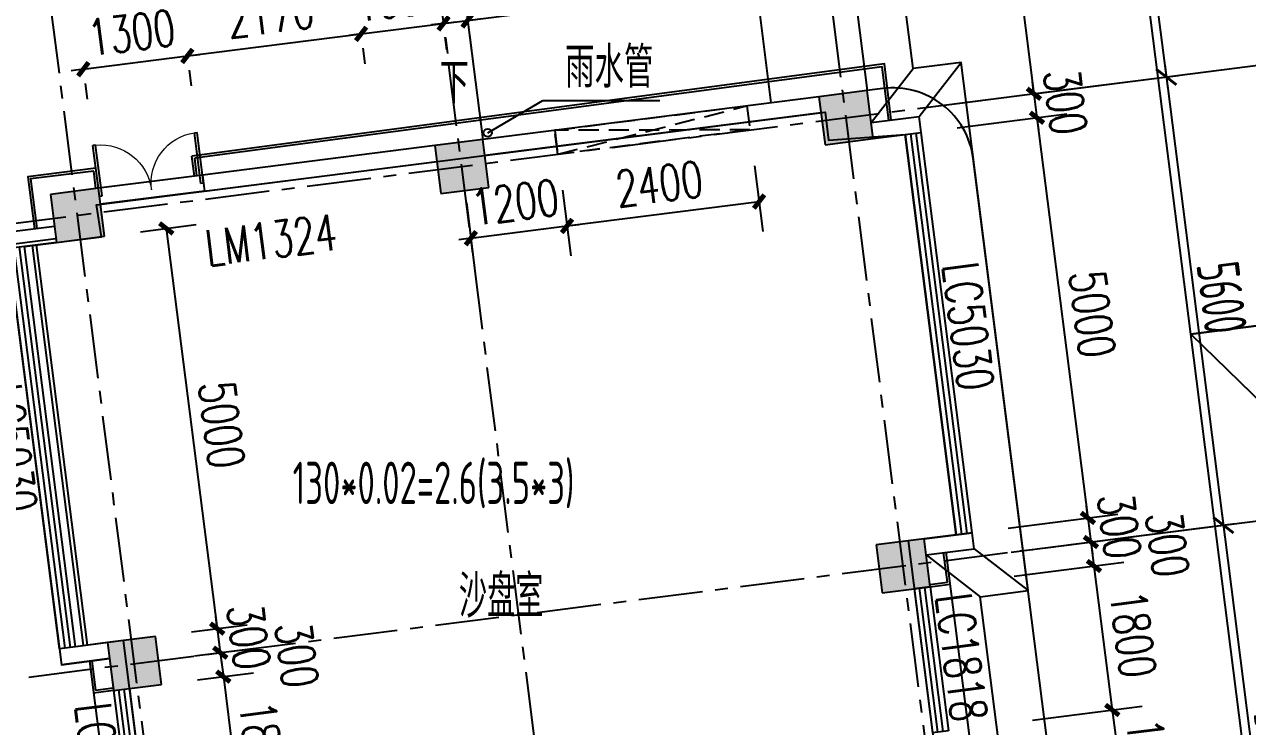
# Model space of a CAD drawing. Header units: millimetres. Extents: x -1048436 to -185795, y -983427 to 400387.
# Drawn here: x -692365 to -677211, y -466100 to -457398 of the extents above; entities that cross this region are included whole.
import ezdxf

# ---------------------------------------------------------------- set-up
doc = ezdxf.new("R2010")
doc.units = ezdxf.units.MM
doc.header["$LTSCALE"] = 500
for name, pattern in [('( Dashed )', [0.75, 0.5, -0.25]), ('DASH', [0.35, 0.25, -0.1]), ('一层轴网$0$CENTER', [50.8, 31.75, -6.35, 6.35, -6.35])]:
    doc.linetypes.add(name, pattern=pattern)
for name, color, linetype in [('COLUMN', 254, 'Continuous'), ('DIM_LEAD', 3, 'Continuous'), ('DIM_SYMB', 3, 'Continuous'), ('PUB_DIM', 3, 'Continuous'), ('PUB_HATCH', 8, 'Continuous'), ('PUB_TEXT', 7, 'Continuous'), ('WINDOW', 4, 'Continuous'), ('WINDOW_TEXT', 7, 'Continuous'), ('一层轴网$0$建-符号', 150, 'Continuous'), ('一层轴网$0$建-轴线', 1, '一层轴网$0$CENTER'), ('室外道路', 44, 'Continuous'), ('建-墙', 254, 'Continuous'), ('建-屋面-排水沟落水口', 175, 'Continuous'), ('建-幕墙', 140, 'Continuous'), ('建-平面-家具', 251, 'Continuous'), ('建-文字', 4, 'Continuous'), ('建-楼梯-扶手栏杆', 3, 'Continuous'), ('建-符号-门编号', 13, 'Continuous'), ('建-门扇', 32, 'Continuous'), ('景-平面-绿化填充', 56, 'Continuous'), ('连廊柱子', 255, 'Continuous')]:
    doc.layers.add(name, color=color, linetype=linetype)
doc.layers.add('建-非打-01', color=6, linetype='Continuous', plot=False)
doc.styles.add('_TCH_DIM', font='SIMPLEX', dxfattribs={"bigfont": 'GBCBIG'})
doc.styles.add('_TCH_DIM_T3', font='SIMPLEX', dxfattribs={"width": 0.705882, "bigfont": 'GBCBIG'})
doc.styles.add('_TCH_WINDOW', font='SIMPLEX', dxfattribs={"height": 3.5, "bigfont": 'GBCBIG'})
doc.styles.add('XD2008', font='xd-hzs.shx', dxfattribs={"width": 0.7, "bigfont": 'xd-hztxt.shx'})
doc.styles.add('一层轴网$0$XD2008_T3', font='xd-hzs.shx', dxfattribs={"width": 0.7, "bigfont": 'xd-hztxt.shx'})
doc.dimstyles.new('_TCH_ARCH&&150', dxfattribs={"dimtxt": 446.25, "dimasz": 150, "dimexe": 375, "dimexo": 450, "dimgap": 150, "dimtad": 1, "dimdec": 0, "dimzin": 0, "dimdsep": 46, "dimtxsty": '_TCH_DIM_T3', "dimblk": 'ARCHTICK', "dimcen": 0.09, "dimclrt": 7, "dimazin": 2, "dimtfac": 1, "dimtdec": 0, "dimtix": 1, "dimtmove": 2, "dimatfit": 3, "dimldrblk": 'ARCHTICK', "dimfxl": 1, "dimtolj": 1, "dimtzin": 0, "dimarcsym": 0})
doc.dimstyles.new('一层轴网$0$XD100&&150', dxfattribs={"dimtxt": 525, "dimasz": 225, "dimexe": 150, "dimexo": 150, "dimgap": 75, "dimtad": 1, "dimdec": 0, "dimdsep": 46, "dimtxsty": '一层轴网$0$XD2008_T3', "dimblk": '一层轴网$0$_ARCHTICK', "dimcen": 2.5, "dimdle": 150, "dimclrt": 7, "dimaunit": 1, "dimadec": 0, "dimazin": 0, "dimtfac": 1, "dimtdec": 0, "dimtix": 1, "dimtmove": 0, "dimatfit": 3, "dimfxl": 1, "dimtolj": 1, "dimtzin": 0, "dimarcsym": 0})

# ---------------------------------------------------------------- blocks, each defined once
blk = doc.blocks.new('小班活动场地')
at = {"layer": '建-平面-家具', "linetype": 'Continuous'}
blk.add_line((1717412, 788374), (1726112, 795274), dxfattribs=at)
blk.add_lwpolyline([(1717412, 795274), (1726112, 795274), (1726112, 788374), (1717412, 788374), (1717412, 795274)], dxfattribs=at)
blk = doc.blocks.new('fdhgh')
at = {"layer": '景-平面-绿化填充'}
h = blk.add_hatch(dxfattribs=at)
h.set_pattern_fill('GRASS', color=256, scale=500, style=0)
h.set_pattern_definition([(90, (-26937.1, -803185.1), (-997.7955, 997.7955), [264.5807, -1731.0102]), (45, (-26937.1, -803185.1), (-997.7962, 997.7962), [264.5807, -1146.5161]), (135, (-26937.1, -803185.1), (-997.7962, -997.7962), [264.5807, -1146.5161])])
edge = h.paths.add_edge_path()
edge.add_line((-1391918, -533384), (-1391918, -500074))
edge.add_line((-1391918, -500074), (-1392920, -492192))
edge.add_line((-1392920, -492192), (-1460021, -492192))
edge.add_line((-1460021, -492192), (-1460021, -494283))
edge.add_arc((-1458021, -494283), 2000, 180, 270)
edge.add_line((-1458021, -496283), (-1434821, -496283))
edge.add_line((-1434821, -496283), (-1434821, -501283))
edge.add_line((-1434821, -501283), (-1452821, -501283))
edge.add_line((-1452821, -501283), (-1452821, -499283))
edge.add_line((-1452821, -499283), (-1458021, -499283))
edge.add_arc((-1458021, -501283), 2000, 90, 180)
edge.add_line((-1460021, -501283), (-1460021, -502283))
edge.add_line((-1460021, -502283), (-1406458, -502283))
edge.add_line((-1406458, -502283), (-1405476, -509988))
edge.add_line((-1405476, -509988), (-1405271, -509962))
edge.add_arc((-1405406, -508971), 1000, 277.7235, 360)
edge.add_line((-1404406, -508971), (-1404666, -506861))
edge.add_line((-1404666, -506861), (-1395440, -505688))
edge.add_line((-1395440, -505688), (-1393762, -518881))
edge.add_line((-1393762, -518881), (-1399615, -519626))
edge.add_arc((-1399489, -520618), 1000, 97.2475, 187.2475)
edge.add_line((-1400481, -520744), (-1400418, -521240))
edge.add_line((-1400418, -521240), (-1393573, -520369))
edge.add_line((-1393573, -520369), (-1391918, -533384))
edge = h.paths.add_edge_path()
edge.add_line((-1460644, -592730), (-1436235, -592730))
edge.add_line((-1436235, -592730), (-1436235, -590271))
edge.add_line((-1436235, -590271), (-1440973, -590271))
edge.add_line((-1440973, -590271), (-1440973, -582660))
edge.add_line((-1440973, -582660), (-1449771, -582659))
edge.add_line((-1449771, -582659), (-1449771, -583259))
edge.add_line((-1449771, -583259), (-1463873, -583259))
edge.add_line((-1463873, -583259), (-1463873, -584960))
edge.add_line((-1463873, -584960), (-1474580, -584960))
edge.add_line((-1474580, -584960), (-1476321, -583426))
edge.add_line((-1476321, -583426), (-1476321, -574192))
edge.add_line((-1476321, -574192), (-1481371, -574192))
edge.add_line((-1481371, -574192), (-1481371, -577350))
edge.add_arc((-1472371, -577350), 9000, 180, 247.0886)
edge.add_line((-1475875, -585640), (-1464599, -590406))
edge.add_arc((-1467358, -599627), 9626, 45.7713, 73.3481, ccw=False)
at = {"layer": '室外道路', "ltscale": 5}
blk.add_lwpolyline([(-1400747, -547189), (-1400549, -547163, 0.414214), (-1399683, -546045), (-1400919, -536323, 0.414214), (-1402037, -535458), (-1402236, -535483)], format="xyb", dxfattribs=at)
at = {"layer": '连廊柱子', "rotation": 277.2475270414458}
for p in [(-2398058, 1074362), (-2396961, 1065732)]:
    blk.add_blockref('小班活动场地', p, dxfattribs=at)
blk = doc.blocks.new('一层轴网$0$_ARCHTICK')
at = {"color": 0, "linetype": 'ByBlock', "const_width": 0.15}
blk.add_lwpolyline([(-0.5, -0.5), (0.5, 0.5)], dxfattribs=at)
blk = doc.blocks.new('*D2944')
at = {"layer": 'Defpoints', "color": 0, "transparency": 16777216}
for p in [(73229, 50230), (75145, 47046), (73657, 46857)]:
    blk.add_point(p, dxfattribs=at)
at = {"layer": '一层轴网$0$建-符号', "color": 0, "lineweight": -2, "transparency": 16777216}
for p, q in [((74697, 50568), (75164, 46897)), ((73377, 50248), (74865, 50438)), ((73806, 46876), (75294, 47065))]:
    blk.add_line(p, q, dxfattribs=at)
at = {"layer": '一层轴网$0$建-符号', "color": 0, "lineweight": -2, "transparency": 16777216, "xscale": 225, "yscale": 225, "zscale": 225}
for p, rotation in [((74716, 50419), 97.24752617045682), ((75145, 47046), 277.2475261704568)]:
    blk.add_blockref('一层轴网$0$_ARCHTICK', p, dxfattribs=dict(at, rotation=rotation))
at = {"layer": '一层轴网$0$建-符号', "color": 7, "transparency": 16777216, "insert": (75266, 48775), "char_height": 525, "attachment_point": 5, "rotation": 277.2475, "style": '一层轴网$0$XD2008_T3'}
blk.add_mtext('\\A1;3400', dxfattribs=at)
blk = doc.blocks.new('*D2945')
at = {"layer": 'Defpoints', "color": 0, "transparency": 16777216}
for p in [(73657, 46857), (75852, 41491), (74364, 41301)]:
    blk.add_point(p, dxfattribs=at)
at = {"layer": '一层轴网$0$建-符号', "color": 0, "lineweight": -2, "transparency": 16777216}
for p, q in [((75126, 47195), (75871, 41342)), ((73806, 46876), (75294, 47065)), ((74513, 41320), (76001, 41510))]:
    blk.add_line(p, q, dxfattribs=at)
at = {"layer": '一层轴网$0$建-符号', "color": 0, "lineweight": -2, "transparency": 16777216, "xscale": 225, "yscale": 225, "zscale": 225}
for p, rotation in [((75145, 47046), 97.24752617045677), ((75852, 41491), 277.2475261704568)]:
    blk.add_blockref('一层轴网$0$_ARCHTICK', p, dxfattribs=dict(at, rotation=rotation))
at = {"layer": '一层轴网$0$建-符号', "color": 7, "transparency": 16777216, "insert": (75833, 44311), "char_height": 525, "attachment_point": 5, "rotation": 277.2475, "style": '一层轴网$0$XD2008_T3'}
blk.add_mtext('\\A1;5600', dxfattribs=at)
blk = doc.blocks.new('*D2946')
at = {"layer": 'Defpoints', "color": 0, "transparency": 16777216}
for p in [(74364, 41301), (76558, 35935), (75070, 35746)]:
    blk.add_point(p, dxfattribs=at)
at = {"layer": '一层轴网$0$建-符号', "color": 0, "lineweight": -2, "transparency": 16777216}
for p, q in [((75833, 41639), (76577, 35787)), ((74513, 41320), (76001, 41510)), ((75219, 35765), (76707, 35954))]:
    blk.add_line(p, q, dxfattribs=at)
at = {"layer": '一层轴网$0$建-符号', "color": 0, "lineweight": -2, "transparency": 16777216, "xscale": 225, "yscale": 225, "zscale": 225}
for p, rotation in [((75852, 41491), 97.2475261704566), ((76558, 35935), 277.2475261704566)]:
    blk.add_blockref('一层轴网$0$_ARCHTICK', p, dxfattribs=dict(at, rotation=rotation))
at = {"layer": '一层轴网$0$建-符号', "color": 7, "transparency": 16777216, "insert": (76540, 38756), "char_height": 525, "attachment_point": 5, "rotation": 277.2475, "style": '一层轴网$0$XD2008_T3'}
blk.add_mtext('\\A1;5600', dxfattribs=at)
blk = doc.blocks.new('A$C06EE1D4D')
at = {"layer": 'DIM_LEAD'}
for p, q in [((135194, 81777), (135877, 82179)), ((135877, 82179), (137327, 82179))]:
    blk.add_line(p, q, dxfattribs=at)
at = {"layer": '建-屋面-排水沟落水口'}
blk.add_circle((135194, 81777), 50, dxfattribs=at)
at = {"layer": 'PUB_TEXT', "style": '_TCH_DIM'}
blk.add_text('雨水管', height=506.4, dxfattribs=at).set_placement((136153, 82337))
blk = doc.blocks.new('fgdfgd')
at = {"layer": '建-幕墙'}
for p, q in [((-480258, -459277), (-480290, -459029)), ((-480229, -459273), (-480256, -459055)), ((-481479, -459432), (-481506, -459214)), ((-481449, -459428), (-481480, -459180)), ((-471147, -464338), (-470929, -464310)), ((-471143, -464368), (-470895, -464336)), ((-481262, -465654), (-481510, -465686)), ((-481266, -465625), (-481484, -465652))]:
    blk.add_line(p, q, dxfattribs=at)
for points in [[(-471626, -458582), (-471711, -457887), (-480290, -459029)], [(-471656, -458586), (-471737, -457921), (-480256, -459055)], [(-481480, -459180), (-482324, -459286), (-482242, -459930)], [(-481506, -459214), (-482290, -459312), (-482212, -459927)], [(-478738, -471231), (-470157, -470139), (-470946, -463939)], [(-470929, -464310), (-470976, -463943)], [(-481560, -465289), (-480765, -471489), (-479929, -471382)], [(-481531, -465285), (-481484, -465652)]]:
    blk.add_lwpolyline(points, dxfattribs=at)
blk = doc.blocks.new('_ArchTick')
at = {"color": 0, "linetype": 'ByBlock', "const_width": 0.4}
blk.add_lwpolyline([(-0.5, -0.5), (0.5, 0.5)], dxfattribs=at)
blk = doc.blocks.new('*D2959')
at = {"layer": 'Defpoints', "color": 0, "transparency": 16777216}
for p in [(-683376, -458704), (-685756, -459007), (-683263, -459593)]:
    blk.add_point(p, dxfattribs=at)
at = {"layer": 'PUB_DIM', "color": 0, "lineweight": -2, "transparency": 16777216}
for p, q in [((-683319, -459150), (-683215, -459965)), ((-685700, -459453), (-685596, -460267)), ((-685643, -459895), (-683263, -459593))]:
    blk.add_line(p, q, dxfattribs=at)
at = {"layer": 'PUB_DIM', "color": 0, "lineweight": -2, "transparency": 16777216, "xscale": 150, "yscale": 150, "zscale": 150}
for p, rotation in [((-683263, -459593), 7.247526170407054), ((-685643, -459895), 187.247526170407)]:
    blk.add_blockref('_ArchTick', p, dxfattribs=dict(at, rotation=rotation))
at = {"layer": 'PUB_DIM', "color": 7, "transparency": 16777216, "insert": (-684500, -459374), "char_height": 446.2, "attachment_point": 5, "rotation": 7.2475, "style": '_TCH_DIM_T3'}
blk.add_mtext('\\A1;2400', dxfattribs=at)
blk = doc.blocks.new('*D2960')
at = {"layer": 'Defpoints', "color": 0, "transparency": 16777216}
for p in [(-685756, -459007), (-686947, -459158), (-685643, -459895)]:
    blk.add_point(p, dxfattribs=at)
at = {"layer": 'PUB_DIM', "color": 0, "lineweight": -2, "transparency": 16777216}
for p, q in [((-685700, -459453), (-685596, -460267)), ((-686890, -459605), (-686787, -460419)), ((-686834, -460047), (-685643, -459895)), ((-685643, -459895), (-685495, -459877)), ((-686834, -460047), (-686983, -460066))]:
    blk.add_line(p, q, dxfattribs=at)
at = {"layer": 'PUB_DIM', "color": 0, "lineweight": -2, "transparency": 16777216, "xscale": 150, "yscale": 150, "zscale": 150}
for p, rotation in [((-685643, -459895), 187.2475261704065), ((-686834, -460047), 7.247526170406521)]:
    blk.add_blockref('_ArchTick', p, dxfattribs=dict(at, rotation=rotation))
at = {"layer": 'PUB_DIM', "color": 7, "transparency": 16777216, "insert": (-686286, -459601), "char_height": 446.2, "attachment_point": 5, "rotation": 7.2475, "style": '_TCH_DIM_T3'}
blk.add_mtext('\\A1;1200', dxfattribs=at)
blk = doc.blocks.new('*D1716')
at = {"layer": 'Defpoints', "color": 0, "transparency": 16777216}
for p in [(-683338, -456622), (-683304, -456892), (-686909, -457076)]:
    blk.add_point(p, dxfattribs=at)
at = {"layer": 'PUB_DIM', "color": 0, "lineweight": -2, "transparency": 16777216}
for p, q in [((-686875, -457347), (-683304, -456892)), ((-683281, -457068), (-683256, -457264)), ((-686853, -457522), (-686828, -457719))]:
    blk.add_line(p, q, dxfattribs=at)
at = {"layer": 'PUB_DIM', "color": 0, "lineweight": -2, "transparency": 16777216, "xscale": 150, "yscale": 150, "zscale": 150}
for p, rotation in [((-683304, -456892), 7.247525010261403), ((-686875, -457347), 187.2475250102614)]:
    blk.add_blockref('_ArchTick', p, dxfattribs=dict(at, rotation=rotation))
at = {"layer": 'PUB_DIM', "color": 7, "transparency": 16777216, "insert": (-685136, -456749), "char_height": 446.2, "attachment_point": 5, "rotation": 7.2475, "style": '_TCH_DIM_T3'}
blk.add_mtext('\\A1;3600', dxfattribs=at)
blk = doc.blocks.new('*D1717')
at = {"layer": 'Defpoints', "color": 0, "transparency": 16777216}
for p in [(-687207, -457114), (-686909, -457076), (-686875, -457347)]:
    blk.add_point(p, dxfattribs=at)
at = {"layer": 'PUB_DIM', "color": 0, "lineweight": -2, "transparency": 16777216}
for p, q in [((-687172, -457384), (-686875, -457347)), ((-686875, -457347), (-686726, -457328)), ((-687172, -457384), (-687321, -457403)), ((-687150, -457560), (-687125, -457756)), ((-686853, -457522), (-686828, -457719))]:
    blk.add_line(p, q, dxfattribs=at)
at = {"layer": 'PUB_DIM', "color": 0, "lineweight": -2, "transparency": 16777216, "xscale": 150, "yscale": 150, "zscale": 150}
for p, rotation in [((-687172, -457384), 7.247525010258303), ((-686875, -457347), 187.2475250102583)]:
    blk.add_blockref('_ArchTick', p, dxfattribs=dict(at, rotation=rotation))
at = {"layer": 'PUB_DIM', "color": 7, "transparency": 16777216, "insert": (-686512, -456740), "char_height": 446.2, "attachment_point": 5, "rotation": 7.2475, "style": '_TCH_DIM_T3'}
blk.add_mtext('\\A1;300', dxfattribs=at)
blk = doc.blocks.new('*D1718')
at = {"layer": 'Defpoints', "color": 0, "transparency": 16777216}
for p in [(-687207, -457114), (-688229, -457244), (-687172, -457384)]:
    blk.add_point(p, dxfattribs=at)
at = {"layer": 'PUB_DIM', "color": 0, "lineweight": -2, "transparency": 16777216}
for p, q in [((-688194, -457514), (-687172, -457384)), ((-687172, -457384), (-687024, -457365)), ((-688194, -457514), (-688343, -457533)), ((-687150, -457560), (-687125, -457756)), ((-688172, -457690), (-688147, -457886))]:
    blk.add_line(p, q, dxfattribs=at)
at = {"layer": 'PUB_DIM', "color": 0, "lineweight": -2, "transparency": 16777216, "xscale": 150, "yscale": 150, "zscale": 150}
for p, rotation in [((-687172, -457384), 187.2475250102626), ((-688194, -457514), 7.247525010262539)]:
    blk.add_blockref('_ArchTick', p, dxfattribs=dict(at, rotation=rotation))
at = {"layer": 'PUB_DIM', "color": 7, "transparency": 16777216, "insert": (-687730, -457079), "char_height": 446.2, "attachment_point": 5, "rotation": 7.2475, "style": '_TCH_DIM_T3'}
blk.add_mtext('\\A1;1030', dxfattribs=at)
blk = doc.blocks.new('*D1719')
at = {"layer": 'Defpoints', "color": 0, "transparency": 16777216}
for p in [(-688229, -457244), (-690381, -457517), (-688194, -457514)]:
    blk.add_point(p, dxfattribs=at)
at = {"layer": 'PUB_DIM', "color": 0, "lineweight": -2, "transparency": 16777216}
for p, q in [((-690347, -457788), (-688194, -457514)), ((-688172, -457690), (-688147, -457886)), ((-690325, -457964), (-690300, -458160))]:
    blk.add_line(p, q, dxfattribs=at)
at = {"layer": 'PUB_DIM', "color": 0, "lineweight": -2, "transparency": 16777216, "xscale": 150, "yscale": 150, "zscale": 150}
for p, rotation in [((-688194, -457514), 7.247525010260373), ((-690347, -457788), 187.2475250102604)]:
    blk.add_blockref('_ArchTick', p, dxfattribs=dict(at, rotation=rotation))
at = {"layer": 'PUB_DIM', "color": 7, "transparency": 16777216, "insert": (-689318, -457281), "char_height": 446.2, "attachment_point": 5, "rotation": 7.2475, "style": '_TCH_DIM_T3'}
blk.add_mtext('\\A1;2170', dxfattribs=at)
blk = doc.blocks.new('*D1720')
at = {"layer": 'Defpoints', "color": 0, "transparency": 16777216}
for p in [(-690381, -457517), (-691671, -457681), (-690347, -457788)]:
    blk.add_point(p, dxfattribs=at)
at = {"layer": 'PUB_DIM', "color": 0, "lineweight": -2, "transparency": 16777216}
for p, q in [((-691636, -457952), (-690347, -457788)), ((-690347, -457788), (-690198, -457769)), ((-691636, -457952), (-691785, -457971)), ((-690325, -457964), (-690300, -458160)), ((-691614, -458128), (-691589, -458324))]:
    blk.add_line(p, q, dxfattribs=at)
at = {"layer": 'PUB_DIM', "color": 0, "lineweight": -2, "transparency": 16777216, "xscale": 150, "yscale": 150, "zscale": 150}
for p, rotation in [((-690347, -457788), 187.247525010262), ((-691636, -457952), 7.247525010261979)]:
    blk.add_blockref('_ArchTick', p, dxfattribs=dict(at, rotation=rotation))
at = {"layer": 'PUB_DIM', "color": 7, "transparency": 16777216, "insert": (-691039, -457500), "char_height": 446.2, "attachment_point": 5, "rotation": 7.2475, "style": '_TCH_DIM_T3'}
blk.add_mtext('\\A1;1300', dxfattribs=at)
blk = doc.blocks.new('*D1736')
at = {"layer": 'Defpoints', "color": 0, "transparency": 16777216}
for p in [(-690668, -465579), (-689674, -467267), (-690441, -467365)]:
    blk.add_point(p, dxfattribs=at)
at = {"layer": 'PUB_DIM', "color": 0, "lineweight": -2, "transparency": 16777216}
for p, q in [((-690221, -465522), (-689529, -465434)), ((-689901, -465481), (-689674, -467267)), ((-689994, -467308), (-689302, -467220))]:
    blk.add_line(p, q, dxfattribs=at)
at = {"layer": 'PUB_DIM', "color": 0, "lineweight": -2, "transparency": 16777216, "xscale": 150, "yscale": 150, "zscale": 150}
for p, rotation in [((-689901, -465481), 97.24752621306051), ((-689674, -467267), 277.2475262130605)]:
    blk.add_blockref('_ArchTick', p, dxfattribs=dict(at, rotation=rotation))
at = {"layer": 'PUB_DIM', "color": 7, "transparency": 16777216, "insert": (-689417, -466327), "char_height": 446.2, "attachment_point": 5, "rotation": 277.2475, "style": '_TCH_DIM_T3'}
blk.add_mtext('\\A1;1800', dxfattribs=at)
blk = doc.blocks.new('*D1737')
at = {"layer": 'Defpoints', "color": 0, "transparency": 16777216}
for p in [(-690706, -465281), (-689901, -465481), (-690668, -465579)]:
    blk.add_point(p, dxfattribs=at)
at = {"layer": 'PUB_DIM', "color": 0, "lineweight": -2, "transparency": 16777216}
for p, q in [((-690259, -465225), (-689567, -465137)), ((-689939, -465184), (-689901, -465481)), ((-690221, -465522), (-689529, -465434))]:
    blk.add_line(p, q, dxfattribs=at)
at = {"layer": 'PUB_DIM', "color": 0, "lineweight": -2, "transparency": 16777216, "xscale": 150, "yscale": 150, "zscale": 150}
for p, rotation in [((-689939, -465184), 97.24752621306287), ((-689901, -465481), 277.2475262130629)]:
    blk.add_blockref('_ArchTick', p, dxfattribs=dict(at, rotation=rotation))
at = {"layer": 'PUB_DIM', "color": 7, "transparency": 16777216, "insert": (-688990, -465214), "char_height": 446.2, "attachment_point": 5, "rotation": 277.2475, "style": '_TCH_DIM_T3'}
blk.add_mtext('\\A1;300', dxfattribs=at)
blk = doc.blocks.new('*D1738')
at = {"layer": 'Defpoints', "color": 0, "transparency": 16777216}
for p in [(-690744, -464984), (-689939, -465184), (-690706, -465281)]:
    blk.add_point(p, dxfattribs=at)
at = {"layer": 'PUB_DIM', "color": 0, "lineweight": -2, "transparency": 16777216}
for p, q in [((-689977, -464886), (-689996, -464737)), ((-690297, -464927), (-689605, -464839)), ((-689977, -464886), (-689939, -465184)), ((-690259, -465225), (-689567, -465137)), ((-689939, -465184), (-689920, -465333))]:
    blk.add_line(p, q, dxfattribs=at)
at = {"layer": 'PUB_DIM', "color": 0, "lineweight": -2, "transparency": 16777216, "xscale": 150, "yscale": 150, "zscale": 150}
for p, rotation in [((-689977, -464886), 277.2475262130556), ((-689939, -465184), 97.24752621305558)]:
    blk.add_blockref('_ArchTick', p, dxfattribs=dict(at, rotation=rotation))
at = {"layer": 'PUB_DIM', "color": 7, "transparency": 16777216, "insert": (-689588, -464988), "char_height": 446.2, "attachment_point": 5, "rotation": 277.2475, "style": '_TCH_DIM_T3'}
blk.add_mtext('\\A1;300', dxfattribs=at)
blk = doc.blocks.new('*D1739')
at = {"layer": 'Defpoints', "color": 0, "transparency": 16777216}
for p in [(-691374, -460024), (-689977, -464886), (-690744, -464984)]:
    blk.add_point(p, dxfattribs=at)
at = {"layer": 'PUB_DIM', "color": 0, "lineweight": -2, "transparency": 16777216}
for p, q in [((-690928, -459967), (-690236, -459879)), ((-690608, -459926), (-689977, -464886)), ((-690297, -464927), (-689605, -464839))]:
    blk.add_line(p, q, dxfattribs=at)
at = {"layer": 'PUB_DIM', "color": 0, "lineweight": -2, "transparency": 16777216, "xscale": 150, "yscale": 150, "zscale": 150}
for p, rotation in [((-690608, -459926), 97.24752621305961), ((-689977, -464886), 277.2475262130596)]:
    blk.add_blockref('_ArchTick', p, dxfattribs=dict(at, rotation=rotation))
at = {"layer": 'PUB_DIM', "color": 7, "transparency": 16777216, "insert": (-689922, -462359), "char_height": 446.2, "attachment_point": 5, "rotation": 277.2475, "style": '_TCH_DIM_T3'}
blk.add_mtext('\\A1;5000', dxfattribs=at)
blk = doc.blocks.new('*D2709')
at = {"layer": 'Defpoints', "color": 0, "transparency": 16777216}
for p in [(-681721, -455066), (-679858, -458257), (-681292, -458439)]:
    blk.add_point(p, dxfattribs=at)
at = {"layer": 'PUB_DIM', "color": 0, "lineweight": -2, "transparency": 16777216}
for p, q in [((-681275, -455010), (-679915, -454837)), ((-680287, -454884), (-679858, -458257)), ((-680846, -458382), (-679486, -458209))]:
    blk.add_line(p, q, dxfattribs=at)
at = {"layer": 'PUB_DIM', "color": 0, "lineweight": -2, "transparency": 16777216, "xscale": 150, "yscale": 150, "zscale": 150}
for p, rotation in [((-680287, -454884), 97.24752726632839), ((-679858, -458257), 277.2475272663283)]:
    blk.add_blockref('_ArchTick', p, dxfattribs=dict(at, rotation=rotation))
at = {"layer": 'PUB_DIM', "color": 7, "transparency": 16777216, "insert": (-679702, -456523), "char_height": 446.2, "attachment_point": 5, "rotation": 277.2475, "style": '_TCH_DIM_T3'}
blk.add_mtext('\\A1;3400', dxfattribs=at)
blk = doc.blocks.new('*D2710')
at = {"layer": 'Defpoints', "color": 0, "transparency": 16777216}
for p in [(-681292, -458439), (-679820, -458554), (-681255, -458737)]:
    blk.add_point(p, dxfattribs=at)
at = {"layer": 'PUB_DIM', "color": 0, "lineweight": -2, "transparency": 16777216}
for p, q in [((-679858, -458257), (-679877, -458108)), ((-680846, -458382), (-679486, -458209)), ((-679858, -458257), (-679820, -458554)), ((-680808, -458680), (-679448, -458507)), ((-679820, -458554), (-679801, -458703))]:
    blk.add_line(p, q, dxfattribs=at)
at = {"layer": 'PUB_DIM', "color": 0, "lineweight": -2, "transparency": 16777216, "xscale": 150, "yscale": 150, "zscale": 150}
for p, rotation in [((-679858, -458257), 277.2475272663291), ((-679820, -458554), 97.24752726632909)]:
    blk.add_blockref('_ArchTick', p, dxfattribs=dict(at, rotation=rotation))
at = {"layer": 'PUB_DIM', "color": 7, "transparency": 16777216, "insert": (-679469, -458358), "char_height": 446.2, "attachment_point": 5, "rotation": 277.2475, "style": '_TCH_DIM_T3'}
blk.add_mtext('\\A1;300', dxfattribs=at)
blk = doc.blocks.new('*D2711')
at = {"layer": 'Defpoints', "color": 0, "transparency": 16777216}
for p in [(-681255, -458737), (-679189, -463514), (-680624, -463697)]:
    blk.add_point(p, dxfattribs=at)
at = {"layer": 'PUB_DIM', "color": 0, "lineweight": -2, "transparency": 16777216}
for p, q in [((-680808, -458680), (-679448, -458507)), ((-679820, -458554), (-679189, -463514)), ((-680177, -463640), (-678817, -463467))]:
    blk.add_line(p, q, dxfattribs=at)
at = {"layer": 'PUB_DIM', "color": 0, "lineweight": -2, "transparency": 16777216, "xscale": 150, "yscale": 150, "zscale": 150}
for p, rotation in [((-679820, -458554), 97.24752726632839), ((-679189, -463514), 277.2475272663283)]:
    blk.add_blockref('_ArchTick', p, dxfattribs=dict(at, rotation=rotation))
at = {"layer": 'PUB_DIM', "color": 7, "transparency": 16777216, "insert": (-679135, -460987), "char_height": 446.2, "attachment_point": 5, "rotation": 277.2475, "style": '_TCH_DIM_T3'}
blk.add_mtext('\\A1;5000', dxfattribs=at)
blk = doc.blocks.new('*D2712')
at = {"layer": 'Defpoints', "color": 0, "transparency": 16777216}
for p in [(-680624, -463697), (-679152, -463812), (-680586, -463994)]:
    blk.add_point(p, dxfattribs=at)
at = {"layer": 'PUB_DIM', "color": 0, "lineweight": -2, "transparency": 16777216}
for p, q in [((-679189, -463514), (-679208, -463366)), ((-680177, -463640), (-678817, -463467)), ((-679189, -463514), (-679152, -463812)), ((-680140, -463938), (-678780, -463765)), ((-679152, -463812), (-679133, -463961))]:
    blk.add_line(p, q, dxfattribs=at)
at = {"layer": 'PUB_DIM', "color": 0, "lineweight": -2, "transparency": 16777216, "xscale": 150, "yscale": 150, "zscale": 150}
for p, rotation in [((-679189, -463514), 277.2475272663352), ((-679152, -463812), 97.24752726633521)]:
    blk.add_blockref('_ArchTick', p, dxfattribs=dict(at, rotation=rotation))
at = {"layer": 'PUB_DIM', "color": 7, "transparency": 16777216, "insert": (-678800, -463616), "char_height": 446.2, "attachment_point": 5, "rotation": 277.2475, "style": '_TCH_DIM_T3'}
blk.add_mtext('\\A1;300', dxfattribs=at)
blk = doc.blocks.new('*D2713')
at = {"layer": 'Defpoints', "color": 0, "transparency": 16777216}
for p in [(-680586, -463994), (-679114, -464110), (-680548, -464292)]:
    blk.add_point(p, dxfattribs=at)
at = {"layer": 'PUB_DIM', "color": 0, "lineweight": -2, "transparency": 16777216}
for p, q in [((-680140, -463938), (-678780, -463765)), ((-679152, -463812), (-679114, -464110)), ((-680102, -464235), (-678742, -464062))]:
    blk.add_line(p, q, dxfattribs=at)
at = {"layer": 'PUB_DIM', "color": 0, "lineweight": -2, "transparency": 16777216, "xscale": 150, "yscale": 150, "zscale": 150}
for p, rotation in [((-679152, -463812), 97.24752726631715), ((-679114, -464110), 277.2475272663172)]:
    blk.add_blockref('_ArchTick', p, dxfattribs=dict(at, rotation=rotation))
at = {"layer": 'PUB_DIM', "color": 7, "transparency": 16777216, "insert": (-678203, -463843), "char_height": 446.2, "attachment_point": 5, "rotation": 277.2475, "style": '_TCH_DIM_T3'}
blk.add_mtext('\\A1;300', dxfattribs=at)
blk = doc.blocks.new('*D2714')
at = {"layer": 'Defpoints', "color": 0, "transparency": 16777216}
for p in [(-680548, -464292), (-678887, -465895), (-680321, -466078)]:
    blk.add_point(p, dxfattribs=at)
at = {"layer": 'PUB_DIM', "color": 0, "lineweight": -2, "transparency": 16777216}
for p, q in [((-680102, -464235), (-678742, -464062)), ((-679114, -464110), (-678887, -465895)), ((-679875, -466021), (-678515, -465848))]:
    blk.add_line(p, q, dxfattribs=at)
at = {"layer": 'PUB_DIM', "color": 0, "lineweight": -2, "transparency": 16777216, "xscale": 150, "yscale": 150, "zscale": 150}
for p, rotation in [((-679114, -464110), 97.24752726632778), ((-678887, -465895), 277.2475272663278)]:
    blk.add_blockref('_ArchTick', p, dxfattribs=dict(at, rotation=rotation))
at = {"layer": 'PUB_DIM', "color": 7, "transparency": 16777216, "insert": (-678630, -464955), "char_height": 446.2, "attachment_point": 5, "rotation": 277.2475, "style": '_TCH_DIM_T3'}
blk.add_mtext('\\A1;1800', dxfattribs=at)
blk = doc.blocks.new('*D2715')
at = {"layer": 'Defpoints', "color": 0, "transparency": 16777216}
for p in [(-680321, -466078), (-678710, -467284), (-680144, -467466)]:
    blk.add_point(p, dxfattribs=at)
at = {"layer": 'PUB_DIM', "color": 0, "lineweight": -2, "transparency": 16777216}
for p, q in [((-679875, -466021), (-678515, -465848)), ((-678887, -465895), (-678710, -467284)), ((-679698, -467410), (-678338, -467237))]:
    blk.add_line(p, q, dxfattribs=at)
at = {"layer": 'PUB_DIM', "color": 0, "lineweight": -2, "transparency": 16777216, "xscale": 150, "yscale": 150, "zscale": 150}
for p, rotation in [((-678887, -465895), 97.24752726633052), ((-678710, -467284), 277.2475272663305)]:
    blk.add_blockref('_ArchTick', p, dxfattribs=dict(at, rotation=rotation))
at = {"layer": 'PUB_DIM', "color": 7, "transparency": 16777216, "insert": (-678428, -466543), "char_height": 446.2, "attachment_point": 5, "rotation": 277.2475, "style": '_TCH_DIM_T3'}
blk.add_mtext('\\A1;1400', dxfattribs=at)
blk = doc.blocks.new('$DorLib2D$00000002')
for p, q in [((-0.5, 0), (-0.5, 0.4875)), ((-0.475, 0.4875), (-0.5, 0.4875)), ((-0.475, 0), (-0.475, 0.4875)), ((0.475, 0), (0.475, 0.4875)), ((0.475, 0.4875), (0.5, 0.4875)), ((0.5, 0), (0.5, 0.4875)), ((-0.5, 0), (-0.475, 0)), ((0.5, 0), (0.475, 0))]:
    blk.add_line(p, q)
at = {"lineweight": 13}
for centre, start, end in [((-0.4875, 0), 0, 88.53072), ((0.4875, 0), 91.46928, 180)]:
    blk.add_arc(centre, 0.4875, start, end, dxfattribs=at)
blk = doc.blocks.new('$TCHSYS$WIN2D')
for p, q in [((-0.5, 0.5), (0.5, 0.5)), ((-0.5, 0.5), (-0.5, -0.5)), ((0.5, 0.5), (0.5, -0.5)), ((0.5, 0.1667), (-0.5, 0.1667)), ((0.5, -0.1667), (-0.5, -0.1667)), ((-0.5, -0.5), (0.5, -0.5))]:
    blk.add_line(p, q)
blk = doc.blocks.new('一层轴网')
at = {"layer": '一层轴网$0$建-符号'}
for p, q in [((73535.7, 46841.2), (78068.4, 47417.7)), ((73961.4, 41250.3), (78494.1, 41826.7))]:
    blk.add_line(p, q, dxfattribs=at)
at = {"layer": '一层轴网$0$建-轴线', "ltscale": 0.05}
for p, q in [((74638.3, 19327.2), (66478.9, 83487.5)), ((69876.7, 18721.7), (61717.3, 82882)), ((65115, 18116.1), (56955.6, 82276.4)), ((54423.1, 44410.6), (73657.5, 46856.7)), ((54751, 38807.2), (74364, 41301.5))]:
    blk.add_line(p, q, dxfattribs=at)
at = {"layer": '一层轴网$0$建-符号'}
for p1, p2, picture, middle in [((73228.6, 50229.6), (73657.5, 46856.7), '*D2944', (75265.6, 48774.9)), ((73657.5, 46856.7), (74364, 41301.5), '*D2945', (75833.3, 44310.9)), ((74364, 41301.5), (75070.4, 35746.2), '*D2946', (76539.8, 38755.6))]:
    dim = blk.add_aligned_dim(p1=p1, p2=p2, distance=1499.7, dimstyle='一层轴网$0$XD100&&150', dxfattribs=at)
    dim.commit()
    dim.dimension.update_dxf_attribs({"geometry": picture, "text_midpoint": middle})
blk = doc.blocks.new('dsgdfgdfghgf')
at = {"linetype": '( Dashed )'}
blk.add_lwpolyline([(-683375.6, -458704.1), (-685756.5, -459006.8), (-685794.3, -458709.2), (-683413.5, -458406.4), (-683375.6, -458704.1), (-685794.3, -458709.2), (-685756.5, -459006.8), (-683413.5, -458406.4)], dxfattribs=at)
at = {"layer": 'PUB_DIM'}
for p1, p2, picture, middle in [((-685756.5, -459006.8), (-683375.6, -458704.1), '*D2959', (-684500.1, -459373.9)), ((-686946.9, -459158.2), (-685756.5, -459006.8), '*D2960', (-686285.7, -459601))]:
    dim = blk.add_aligned_dim(p1=p1, p2=p2, distance=-895.8, dimstyle='_TCH_ARCH&&150', dxfattribs=at)
    dim.commit()
    dim.dimension.update_dxf_attribs({"geometry": picture, "text_midpoint": middle})

msp = doc.modelspace()

# ---------------------------------------------------------------- hatches: boundary and pattern name
at = {"layer": 'PUB_HATCH'}
for points in [[(-682520.7, -458292.9), (-682445, -458888.1), (-681849.8, -458812.4), (-681925.5, -458217.2)], [(-687282.3, -458898.5), (-687206.6, -459493.7), (-686611.4, -459418), (-686687.1, -458822.8)], [(-692044, -459504), (-691968.3, -460099.2), (-691373.1, -460023.5), (-691448.8, -459428.3)], [(-681814.2, -463848.2), (-681738.5, -464443.4), (-681143.3, -464367.7), (-681219, -463772.5)], [(-691337.5, -465059.3), (-691261.8, -465654.5), (-690666.6, -465578.8), (-690742.3, -464983.6)]]:
    msp.add_hatch(color=256, dxfattribs=at).paths.add_polyline_path(points)

# ---------------------------------------------------------------- linework, layer by layer
for p, q in [((-683469.1, -455591), (-683115.9, -458368.6)), ((-687040.3, -456045.1), (-686687.1, -458822.8))]:
    msp.add_line(p, q)
msp.add_lwpolyline([(-690624.7, -470664.1), (-694762.1, -471190.3), (-694762.1, -460404.1), (-692569.8, -460125.3), (-691907.5, -465333.4), (-691312.3, -465257.7), (-690624.7, -470664.1)], close=True)
at = {"layer": 'COLUMN'}
for p, q in [((-681925.5, -458217.2), (-682520.7, -458292.9)), ((-681849.8, -458812.4), (-681925.5, -458217.2)), ((-682520.7, -458292.9), (-682445, -458888.1)), ((-686687.1, -458822.8), (-687282.3, -458898.5)), ((-686611.4, -459418), (-686687.1, -458822.8)), ((-682445, -458888.1), (-681849.8, -458812.4)), ((-687282.3, -458898.5), (-687206.6, -459493.7)), ((-691448.8, -459428.3), (-692044, -459504)), ((-691373.1, -460023.5), (-691448.8, -459428.3)), ((-687206.6, -459493.7), (-686611.4, -459418)), ((-692044, -459504), (-691968.3, -460099.2)), ((-691968.3, -460099.2), (-691373.1, -460023.5)), ((-681219, -463772.5), (-681814.2, -463848.2)), ((-681814.2, -463848.2), (-681738.5, -464443.4)), ((-681143.3, -464367.7), (-681219, -463772.5)), ((-681738.5, -464443.4), (-681143.3, -464367.7)), ((-690742.3, -464983.6), (-691337.5, -465059.3)), ((-691337.5, -465059.3), (-691261.8, -465654.5)), ((-690666.6, -465578.8), (-690742.3, -464983.6)), ((-691261.8, -465654.5), (-690666.6, -465578.8))]:
    msp.add_line(p, q, dxfattribs=at)
at = {"layer": 'DIM_SYMB'}
msp.add_lwpolyline([(-686779.7, -458095, 0, 0, 0), (-683654.8, -457697.6, 120, 0, 0), (-683208.4, -457640.9, 0, 0, 0)], format="xyseb", dxfattribs=at)
at = {"layer": '建-墙'}
for p, q in [((-682520.7, -458292.9), (-686687.1, -458822.8)), ((-682495.4, -458491.3), (-686661.9, -459021.2)), ((-681875, -458614), (-681279.8, -458538.3)), ((-681254.6, -458736.7), (-681279.8, -458538.3)), ((-681849.8, -458812.4), (-681453, -458762)), ((-681453, -458762), (-681254.6, -458736.7)), ((-687282.3, -458898.5), (-690159.1, -459264.3)), ((-690133.9, -459462.7), (-687257.1, -459096.9)), ((-690159.1, -459264.3), (-690133.9, -459462.7)), ((-691993.5, -459900.8), (-692588.7, -459976.5)), ((-691968.3, -460099.2), (-692365.1, -460149.7)), ((-680623.8, -463696.8), (-680822.2, -463722)), ((-680598.5, -463895.2), (-680623.8, -463696.8)), ((-681219, -463772.5), (-680822.2, -463722)), ((-681193.8, -463970.9), (-680598.5, -463895.2)), ((-691337.5, -465059.3), (-691734.3, -465109.7)), ((-691734.3, -465109.7), (-691932.7, -465135)), ((-691932.7, -465135), (-691907.5, -465333.4)), ((-691312.3, -465257.7), (-691907.5, -465333.4))]:
    msp.add_line(p, q, dxfattribs=at)
at = {"layer": '建-墙', "linetype": 'DASH', "ltscale": 5000}
msp.add_line((-694762.1, -460404.1), (-691974.6, -460049.6), dxfattribs=at)
at = {"layer": '建-屋面-排水沟落水口'}
for p, q in [((-682280.5, -455439.6), (-681922.8, -458216.9)), ((-681874, -458613.9), (-681355.4, -457943.1)), ((-681279.8, -458538.3), (-680760.3, -457867.4)), ((-681193.8, -463970.9), (-680522.2, -464490.3)), ((-680598.5, -463895.2), (-679927.6, -464414.7))]:
    msp.add_line(p, q, dxfattribs=at)
msp.add_lwpolyline([(-677843.9, -489092.7), (-677852.8, -484952), (-678624.2, -479368.8), (-678035.5, -479292.9), (-678918.4, -472350.8), (-679513, -472426.4), (-680522.2, -464490.3), (-679927.6, -464414.7), (-680760.3, -457867.4), (-681355.4, -457943.1), (-681660.2, -455562), (-681063.2, -455485.6), (-681946.1, -448542.5), (-682541.4, -448618.2), (-685619, -424417.5), (-739631.1, -424417.5)], dxfattribs=at)
at = {"layer": '建-楼梯-扶手栏杆'}
for p, q in [((-691635.1, -465097.1), (-692265.9, -460137.1)), ((-691585.5, -465090.8), (-692216.3, -460130.8))]:
    msp.add_line(p, q, dxfattribs=at)
at = {"layer": '建-门扇'}
for p, q in [((-690159.1, -459264.3), (-691448.8, -459428.3)), ((-690133.9, -459462.7), (-691423.5, -459626.7))]:
    msp.add_line(p, q, dxfattribs=at)
at = {"layer": '建-非打-01'}
msp.add_lwpolyline([(-690426.3, -470638.9), (-691139.1, -465034), (-691734.3, -465109.7), (-692365.1, -460149.7), (-691412.6, -460028.6), (-691473.1, -459633), (-682445.8, -458485), (-682401.7, -458832.2), (-681453, -458762), (-680822.2, -463722), (-681417.4, -463797.7), (-680660.4, -469749.8), (-690034.9, -470941.9), (-690393.3, -470664.5)], close=True, dxfattribs=at)

# ---------------------------------------------------------------- block references
for name, p in [('fdhgh', (720308.8, 77265.7)), ('一层轴网', (-753362.7, -505094)), ('dsgdfgdfghgf', (0, 0)), ('A$C06EE1D4D', (-821819.6, -540518.5)), ('fgdfgd', (-210000, 0))]:
    msp.add_blockref(name, p)
at = {"layer": 'WINDOW'}
ref = msp.add_blockref('$TCHSYS$WIN2D', (-681038.4, -461229.4), dxfattribs=dict(at, xscale=-5000, yscale=-200, zscale=-5000, rotation=277.2475251358812))
ref.add_attrib('A', 'LC5030', (-680993.7, -460376.9), dxfattribs={"layer": 'WINDOW_TEXT', "height": 446.25, "rotation": 277.24753, "style": '_TCH_WINDOW', "width": 0.705882})
ref = msp.add_blockref('$TCHSYS$WIN2D', (-692148.9, -462642.3), dxfattribs=dict(at, xscale=-5000, yscale=200, zscale=-5000, rotation=277.247527204936))
ref.add_attrib('A', 'LC5030', (-692848.2, -461884.5), dxfattribs={"layer": 'WINDOW_TEXT', "height": 446.25, "rotation": 277.24753, "style": '_TCH_WINDOW', "width": 0.705882})
ref = msp.add_blockref('$TCHSYS$WIN2D', (-681129, -465273.1), dxfattribs=dict(at, xscale=1800, yscale=200, zscale=1800, rotation=277.2475258529968))
ref.add_attrib('A', 'LC1818', (-681076.7, -464480.2), dxfattribs={"layer": 'WINDOW_TEXT', "height": 446.25, "rotation": 277.24753, "style": '_TCH_WINDOW', "width": 0.705882})
ref = msp.add_blockref('$TCHSYS$WIN2D', (-691049.1, -466534.7), dxfattribs=dict(at, xscale=1800, yscale=-200, zscale=1800, rotation=277.247526487821))
ref.add_attrib('A', 'LC1818', (-691740.8, -465836.4), dxfattribs={"layer": 'WINDOW_TEXT', "height": 446.25, "rotation": 277.24753, "style": '_TCH_WINDOW', "width": 0.705882})
at = {"layer": '建-门扇'}
ref = msp.add_blockref('$DorLib2D$00000002', (-690791.3, -459445.5), dxfattribs=dict(at, xscale=1300, yscale=-1300, zscale=200, rotation=187.2475250104988))
ref.add_attrib('A', 'LM1324', (-690092.3, -460394.8), dxfattribs={"layer": '建-符号-门编号', "height": 446.25, "rotation": 7.24753, "style": '_TCH_WINDOW', "width": 0.705882})

# ---------------------------------------------------------------- texts
at = {"layer": 'PUB_TEXT', "style": '_TCH_DIM'}
msp.add_text('下', height=506.4, dxfattribs=at).set_placement((-687220.7, -458377.4))
at = {"layer": '建-文字', "style": 'XD2008', "width": 0.7}
msp.add_text('沙盘室', height=525, dxfattribs=at).set_placement((-686982.3, -464745.9))
at = {"layer": '建-非打-01', "style": 'XD2008', "width": 0.7}
msp.add_text('130*0.02=2.6(3.5*3)', height=525, dxfattribs=at).set_placement((-689042.6, -463341.9))

# ---------------------------------------------------------------- dimensions: what is measured, and where the dimension line sits
at = {"layer": 'PUB_DIM'}
for p1, p2, distance, picture, middle in [((-681721.3, -455066.3), (-681292.4, -458439.1), 1445.9, '*D2709', (-679702.4, -456523.2)), ((-686909.3, -457075.8), (-683338, -456621.6), -272.9, '*D1716', (-685136.3, -456749.3)), ((-688228.6, -457243.6), (-687206.9, -457113.6), -272.9, '*D1718', (-687730.4, -457079.2)), ((-690381.3, -457517.3), (-688228.6, -457243.6), -272.9, '*D1719', (-689317.6, -457281.1)), ((-691670.9, -457681.3), (-690381.3, -457517.3), -272.9, '*D1720', (-691038.8, -457499.9)), ((-681292.4, -458439.1), (-681254.6, -458736.7), 1445.9, '*D2710', (-679469, -458358.4)), ((-681254.6, -458736.7), (-680623.8, -463696.8), 1445.9, '*D2711', (-679134.7, -460987.3)), ((-691374.4, -460023.7), (-690743.6, -464983.7), 773, '*D1739', (-689922, -462359.1)), ((-680623.8, -463696.8), (-680585.9, -463994.4), 1445.9, '*D2712', (-678800.3, -463616.1)), ((-680548.1, -464292), (-680321, -466077.6), 1445.9, '*D2714', (-678630, -464955.3)), ((-690743.6, -464983.7), (-690705.7, -465281.3), 773, '*D1738', (-689587.7, -464988)), ((-690667.9, -465578.9), (-690440.8, -467364.6), 773, '*D1736', (-689417.4, -466327.2)), ((-680321, -466077.6), (-680144.4, -467466.4), 1445.9, '*D2715', (-678428.2, -466542.5))]:
    dim = msp.add_aligned_dim(p1=p1, p2=p2, distance=distance, dimstyle='_TCH_ARCH&&150', dxfattribs=at)
    dim.commit()
    dim.dimension.update_dxf_attribs({"geometry": picture, "text_midpoint": middle})
for base, p1, p2, angle, picture, middle in [((-686874.8, -457346.5), (-687206.9, -457113.6), (-686909.3, -457075.8), 7.24753, '*D1717', (-686511.6, -456740.5)), ((-679113.7, -464109.6), (-680585.9, -463994.4), (-680548.1, -464292), 277.24753, '*D2713', (-678202.6, -463842.5)), ((-689901.1, -465481.4), (-690705.7, -465281.3), (-690667.9, -465578.9), 277.24753, '*D1737', (-688990, -465214.4))]:
    dim = msp.add_linear_dim(base=base, p1=p1, p2=p2, angle=angle, dimstyle='_TCH_ARCH&&150', dxfattribs=at)
    dim.commit()
    dim.dimension.update_dxf_attribs({"geometry": picture, "text_midpoint": middle, "dimtype": 129})

doc.saveas('drawing.dxf')
